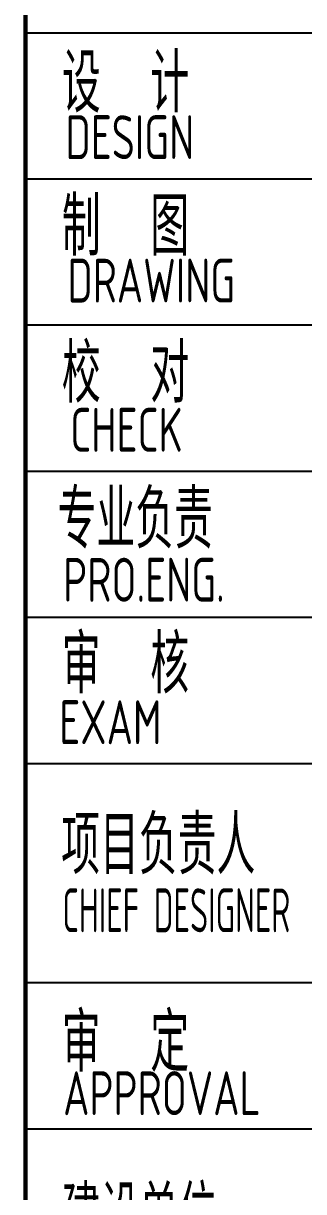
# Model space of a CAD drawing. Extents: x 2246048 to 2442613, y -66234 to 220766.
# Drawn here: x 2435598 to 2437519, y 116806 to 124800 of the extents above; entities that cross this region are included whole.
import ezdxf
from ezdxf.enums import TextEntityAlignment as Align

# ---------------------------------------------------------------- set-up
doc = ezdxf.new("R2010")
doc.units = 0
doc.header["$LTSCALE"] = 1000
doc.header["$MEASUREMENT"] = 0
doc.layers.add('J-图框线', color=4, linetype='Continuous')
doc.styles.add('LHR1', font='tssdeng.shx', dxfattribs={"width": 0.7, "bigfont": 'tssdchn.shx'})

# ---------------------------------------------------------------- blocks, each defined once
blk = doc.blocks.new('A$C5B595F1B')
at = {"layer": 'J-图框线'}
for p, q in [((-6000, 21770.7), (0, 21770.7)), ((-6000, 20770.7), (0, 20770.7)), ((-6000, 19770.7), (0, 19770.7)), ((-6000, 18770.7), (0, 18770.7)), ((-6000, 17770.7), (0, 17770.7)), ((-6000, 16770.7), (0, 16770.7)), ((-6000, 15270.7), (0, 15270.7)), ((-6000, 14270.7), (0, 14270.7))]:
    blk.add_line(p, q, dxfattribs=at)
at = {"layer": 'J-图框线', "style": 'LHR1'}
for s, height, width, p in [('设  计', 400, 0.7, (-5750.8, 21225.4)), ('制  图', 400, 0.7, (-5750.8, 20244.3)), ('校  对', 400, 0.7, (-5750.8, 19239.4)), ('专业负责', 400, 0.7, (-5779.8, 18241.6)), ('PRO.ENG.', 300, 0.7, (-5742, 17877.1)), ('审  核', 400, 0.7, (-5750.8, 17249)), ('项目负责人', 400, 0.7, (-5755.4, 16011.9)), ('CHIEF DESIGNER', 300, 0.55, (-5747.3, 15615.4)), ('审  定', 400, 0.7, (-5750.8, 14661.4)), ('APPROVAL', 300, 0.7, (-5742.2, 14364.1)), ('建设单位', 400, 0.7, (-5752, 13479.4))]:
    blk.add_text(s, height=height, dxfattribs=dict(at, width=width)).set_placement(p)
at = {"layer": 'J-图框线', "style": 'LHR1', "width": 0.7}
for s, p in [('DESIGN', (-5284.9, 20905.4)), ('DRAWING', (-5137.9, 19924.4)), ('CHECK', (-5308.2, 18903.2)), ('EXAM', (-5418.4, 16902.4))]:
    blk.add_text(s, height=300, dxfattribs=at).set_placement(p, align=Align.CENTER)

msp = doc.modelspace()

# ---------------------------------------------------------------- linework, layer by layer
at = {"layer": 'J-图框线', "const_width": 30, "elevation": 0}
msp.add_lwpolyline([(2435612.576, 102965.792), (2435612.576, 160365.792)], dxfattribs=at)

# ---------------------------------------------------------------- block references
at = {"layer": 'J-图框线'}
msp.add_blockref('A$C5B595F1B', (2441612.576, 102965.792), dxfattribs=at)

doc.saveas('drawing.dxf')
